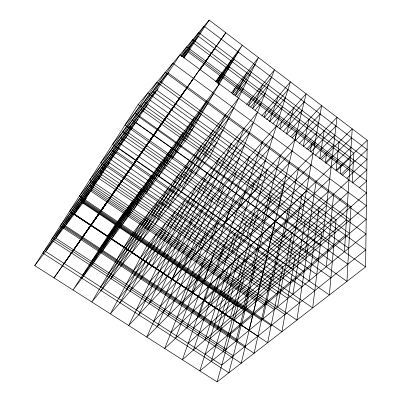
<?xml version="1.0" encoding="UTF-8"?>
<svg xmlns="http://www.w3.org/2000/svg" width="402" height="402" viewBox="0 0 402 402"><rect width="100%" height="100%" fill="white"/><g stroke="black" fill="none" stroke-linecap="round" stroke-linejoin="round"><path stroke-width="0.6" d="M365.579 266.928L367.242 140.283L209.181 20.1L138.137 104.555L34.758 265.611L217.085 381.9L365.579 266.928L138.137 104.555M350.986 206.337L346.951 281.35L124.962 125.082L168.473 72.501M352.263 182.578L353.84 153.197L198.412 36.316L181.644 56.576M344.408 251.813L352.212 128.856L321.309 159.885M336.142 219.351L329.354 294.978L112.565 144.393L158.041 88.676M340.243 173.729L340.971 165.604L188.091 51.853L183.347 57.667M326.243 266.772L333.735 193.824M336.102 170.755L339.047 142.072M321.937 232.15L312.691 307.877L100.882 162.599L147.192 105.188M309.088 280.903L319.153 207.583M325.293 162.845L326.404 154.765M308.394 244.034L296.897 320.103L89.852 179.779L136.303 121.62M305.229 251.974L316.294 180.895M319.761 158.644L324.092 130.831M292.857 294.269L305.324 220.11M295.395 255.667L281.908 331.71L79.42 196.03L128.062 134.6M288.53 266.621L302.028 195.035M310.173 151.835L311.686 143.815M277.475 306.937L292.008 232.688M282.988 266.561L267.662 342.74L69.541 211.422L118.304 149.363M283.887 236.954L298.651 167.805M303.229 146.388L308.977 119.459M272.742 280.47L288.45 208.286M262.883 318.962L279.335 244.376M271.038 277.269L254.099 353.242L60.174 226.014L109.957 162.232M267.667 252.129L284.767 182.081M294.877 140.665L296.807 132.745M257.782 293.591L275.566 220.592M249.014 330.384L267.204 255.577M259.627 287.289L241.18 363.242L51.275 239.878L101.6 175.016M248.697 296.832L228.854 372.785L42.813 253.059L93.058 187.95M235.818 341.248L255.516 266.561M243.597 306.038L263.029 233.215M252.335 266.476L271.516 195.709M217.085 381.9L238.1 306.344M262.225 221.708L280.636 155.157M286.495 133.987L293.696 107.972M223.251 351.599L244.366 276.857M230.12 317.861L251.25 244.466M237.818 280.063L258.782 208.97M211.266 361.468L233.587 287.003M246.496 237.426L267.149 169.584M279.581 128.761L281.772 121.56M217.306 329.102L239.904 255.491M224.05 292.942L246.677 221.417M223.406 296.163L199.824 370.895L366.011 234.014L156.926 82.219L55.788 238.23L226.185 349.177M205.1 339.806L228.828 266.657M231.637 252.28L254.109 183.935M210.98 305.173L235.125 233.23M193.468 350.011L218.497 276.47M240.23 206.221L262.511 141.836M269.461 121.756L278.249 96.354M217.567 266.34L241.753 197.297M198.553 316.801L224.055 244.552M208.372 286.475L182.362 359.755L322.906 236.466L337.017 117.299L306.701 149.026M225.009 222.502L249.386 156.679M263.968 117.304L266.576 110.254M204.236 279.666L230.07 209.733M186.719 327.866L213.231 255.999M175.448 338.419L203.045 266.42M191.583 292.314L218.683 222.211M210.633 237.873L236.657 171.403M193.392 276.094L164.689 348.484L301.073 220.879L321.655 105.62L292.063 137.926M179.553 304.334L207.899 233.838M197.035 252.421L224.628 185.136M168.106 315.776L197.427 245.31M217.889 190.498L244.15 128.349M252.421 108.781L262.632 84.611M184.151 266.204L213.135 198.256M157.202 326.675L187.654 255.672M171.925 279.284L202.286 210.477M178.136 265.943L146.8 337.072L278.893 205.045L306.123 93.812L277.144 126.836M203.196 207.352L231.401 143.609M248.17 105.716L251.22 98.822M160.308 291.711L191.648 222.743M189.327 223.261L219.105 158.488M149.258 303.53L181.603 234.18M176.212 238.311L207.412 172.589M138.73 314.791L171.961 245.155M163.785 252.562L196.241 186.066M162.709 255.687L128.695 325.525L256.365 188.96L290.415 81.867L261.772 115.972M152.001 266.079L185.563 198.95M195.201 174.528L225.562 114.686M235.21 95.666L246.843 72.737M140.811 278.918L175.217 211.522M130.168 291.128L165.458 223.261M181.056 191.97L213.145 130.479M232.225 93.917L235.693 87.274M120.032 302.751L156.102 234.517M167.704 208.432L201.075 145.981M147.122 245.32L110.369 313.836L233.477 172.619L274.536 69.792L246.652 104.51M155.087 223.989L189.844 160.232M143.137 238.723L179.006 174.066M131.806 252.692L168.639 187.287M121.052 265.953L158.589 200.176M110.826 278.566L149.132 212.216M101.093 290.566L140.197 223.532M131.183 235.155L91.817 302.002L210.216 156.011L258.471 57.576L231.356 92.922M172.156 158.303L206.678 100.942M217.326 83.249L230.879 60.732M158.574 176.352L194.513 117.399M216.08 82.028L220 75.596M145.76 193.382L182.925 133.077M133.655 209.467L172.061 147.725M122.198 224.693L161.559 161.921M111.339 239.125L151.519 175.488M101.028 252.818L141.77 188.694M91.234 265.838L132.76 200.824M81.913 278.224L123.801 212.97M115.384 224.331L73.033 290.023L186.578 139.137L242.23 45.23L215.522 81.712M82.827 203.02L180.041 54.742L366.549 192.95L237.989 306.746L82.827 203.02L84.063 203.201M180.815 55.762L186.679 46.853L366.704 181.046L359.257 187.769M181.493 56.742L192.87 39.491L366.855 169.89L352.529 183.066M182.744 56.677L198.658 32.607L366.991 159.418L346.856 178.247M183.327 57.481L204.085 26.155L367.121 149.564L341.172 174.217M183.83 58.275L209.181 20.1M64.184 263.451L171.252 109.716M73.727 249.908L179.252 98.43M82.691 237.18L186.634 88.008M91.128 225.195L193.473 78.36M99.093 213.889L199.819 69.395M199.628 69.812L205.734 61.054M199.779 69.717L216.412 45.984M199.99 69.727L225.798 32.738L162.559 121.987L54.014 277.893L99.435 213.407M100.957 210.462L144.047 149.408M90.586 225.366L134.343 163.333M80.737 239.507L125.057 176.649M71.385 252.943L115.866 189.829M62.486 265.722L107.55 201.759M148.745 141.826L187.543 87.013M199.869 69.596L214.733 48.592M135.745 160.498L175.91 103.701M199.789 69.928L204.131 63.787M123.489 178.101L164.689 119.796M111.912 194.734L154.202 134.841M216.371 81.787L238.22 51.994M216.874 82.435L233.954 59.194M217.487 83.053L229.401 66.873M218.216 83.646L224.542 75.073M115.183 224.648L219.336 83.857M107.731 236.2L213.748 93.289M99.837 248.446L207.733 103.44M91.455 261.451L201.241 114.394M82.536 275.285L194.216 126.258M34.758 265.611L84.47 200.879M85.234 199.884L86.38 198.392M232.386 94.043L254.989 64.687M233.662 95.043L251.28 72.249M235.411 95.666L247.33 80.31M236.929 96.842L243.109 88.917M131.102 235.291L238.592 98.128M124.153 247.089L233.748 108.017M116.791 259.591L228.532 118.65M137.082 120.64L138.253 119.178M108.977 272.863L222.909 130.122M100.666 286.973L216.824 142.539M248.3 106.048L271.561 77.234M250.647 107.012L268.4 85.149M252.742 108.625L265.034 93.581M255.059 110.334L261.441 102.58M146.856 245.818L257.597 112.208M140.398 257.858L253.471 122.54M133.554 270.611L249.039 133.645M264.436 117.434L287.948 89.636M126.298 284.139L244.255 145.619M266.642 119.811L285.319 97.892M269.863 121.424L282.526 106.686M118.585 298.52L239.084 158.569M272.963 123.66L279.541 116.072M162.443 256.24L276.35 126.107M156.463 268.511L272.928 136.866M280.088 129.072L304.143 101.897M283.259 131.509L302.043 110.49M150.137 281.506L269.25 148.428M286.772 134.072L299.802 119.635M143.424 295.289L265.29 160.89M290.661 136.791L297.415 129.394M136.288 309.932L261.009 174.357M177.865 266.551L294.857 139.826M295.48 140.685L320.158 114.017M172.363 279.048L292.123 151.001M299.279 143.544L318.565 122.937M303.53 146.514L316.866 132.424M166.534 292.284L289.184 163.011M308.118 149.785L315.062 142.549M160.353 306.314L286.018 175.94M311.128 151.715L335.987 126.002M193.131 276.757L313.128 153.363M315.193 155.363L334.896 135.238M153.785 321.213L282.601 189.91M188.086 289.475L311.063 164.946M320.042 158.86L333.73 145.062M182.749 302.937L308.842 177.382M325.384 162.594L332.489 155.539M325.836 163.418L351.639 137.851M177.091 317.208L306.45 190.774M208.236 286.857L351.036 147.398M336.087 170.312L367.242 140.283M336.409 171.006L350.393 157.549M203.643 299.791L329.746 178.704M171.081 332.364L303.867 205.226M342.414 175.272L349.705 168.368M198.789 313.48L328.223 191.563M223.19 296.852L348.971 179.92M193.638 327.987L326.585 205.392M219.04 310.002L348.187 192.282M188.171 343.383L324.821 220.316M214.653 323.906L347.343 205.543M210.005 338.64L346.439 219.804M205.07 354.273L345.464 235.18M53.657 239.009L233.281 355.835M63.812 225.849L237.441 339.906M62.099 225.929L245.315 346.207M73.335 213.507L241.361 324.906M72.214 212.889L249.2 330.223M70.958 212.201L257.913 336.132M80.269 197.769L271.114 325.575M81.018 199.307L261.486 320.103M81.686 200.678L252.848 315.193M82.284 201.91L245.059 310.761M90.581 189.216L256.29 301.033M90.716 190.985L248.547 297.4M90.068 182.583L284.963 314.495M90.259 185.056L274.345 309.51M90.43 187.252L264.843 305.048M99.585 173.187L277.375 294.455M99.249 175.955L267.998 290.892M98.942 178.438L259.536 287.671M100.394 166.579L299.505 302.862M99.962 170.081L287.812 298.42M107.53 165.343L270.973 277.546M109.188 158.433L290.48 283.37M108.314 162.076L280.219 280.305M110.173 154.333L301.932 286.787M117.806 147.549L292.983 269.255M116.5 151.66L282.897 266.993M111.289 149.695L314.796 290.631M119.273 142.941L304.203 271.767M120.927 137.745L316.756 274.581M127.761 132.313L306.329 257.697M122.806 131.846L330.896 277.752M125.876 137.353L295.339 255.984M129.876 126.65L318.585 259.607M132.273 120.248L332.338 261.747M135.695 122.379L308.324 244.486M134.997 112.952L347.876 264.169M138.208 116.324L320.293 245.602M141.042 109.505L333.675 246.843M144.253 101.771L348.73 248.245M145.986 106.686L321.896 232.472M149.187 99.52L334.926 232.929M152.805 91.43L349.529 233.436M156.78 90.219L336.092 219.904M160.74 81.842L350.268 219.638M168.116 72.928L350.961 206.744M187.448 49.567L352.79 172.694M193.096 42.738L353.333 162.664M147.926 92.917L45.612 251.481L221.773 365.041L365.8 249.828L147.926 92.917M165.227 72.35L65.345 225.778L230.346 334.223L366.202 219.336L165.227 72.35M172.91 63.22L74.345 214.065L234.276 320.103L366.383 205.683L172.91 63.22"/></g></svg>
